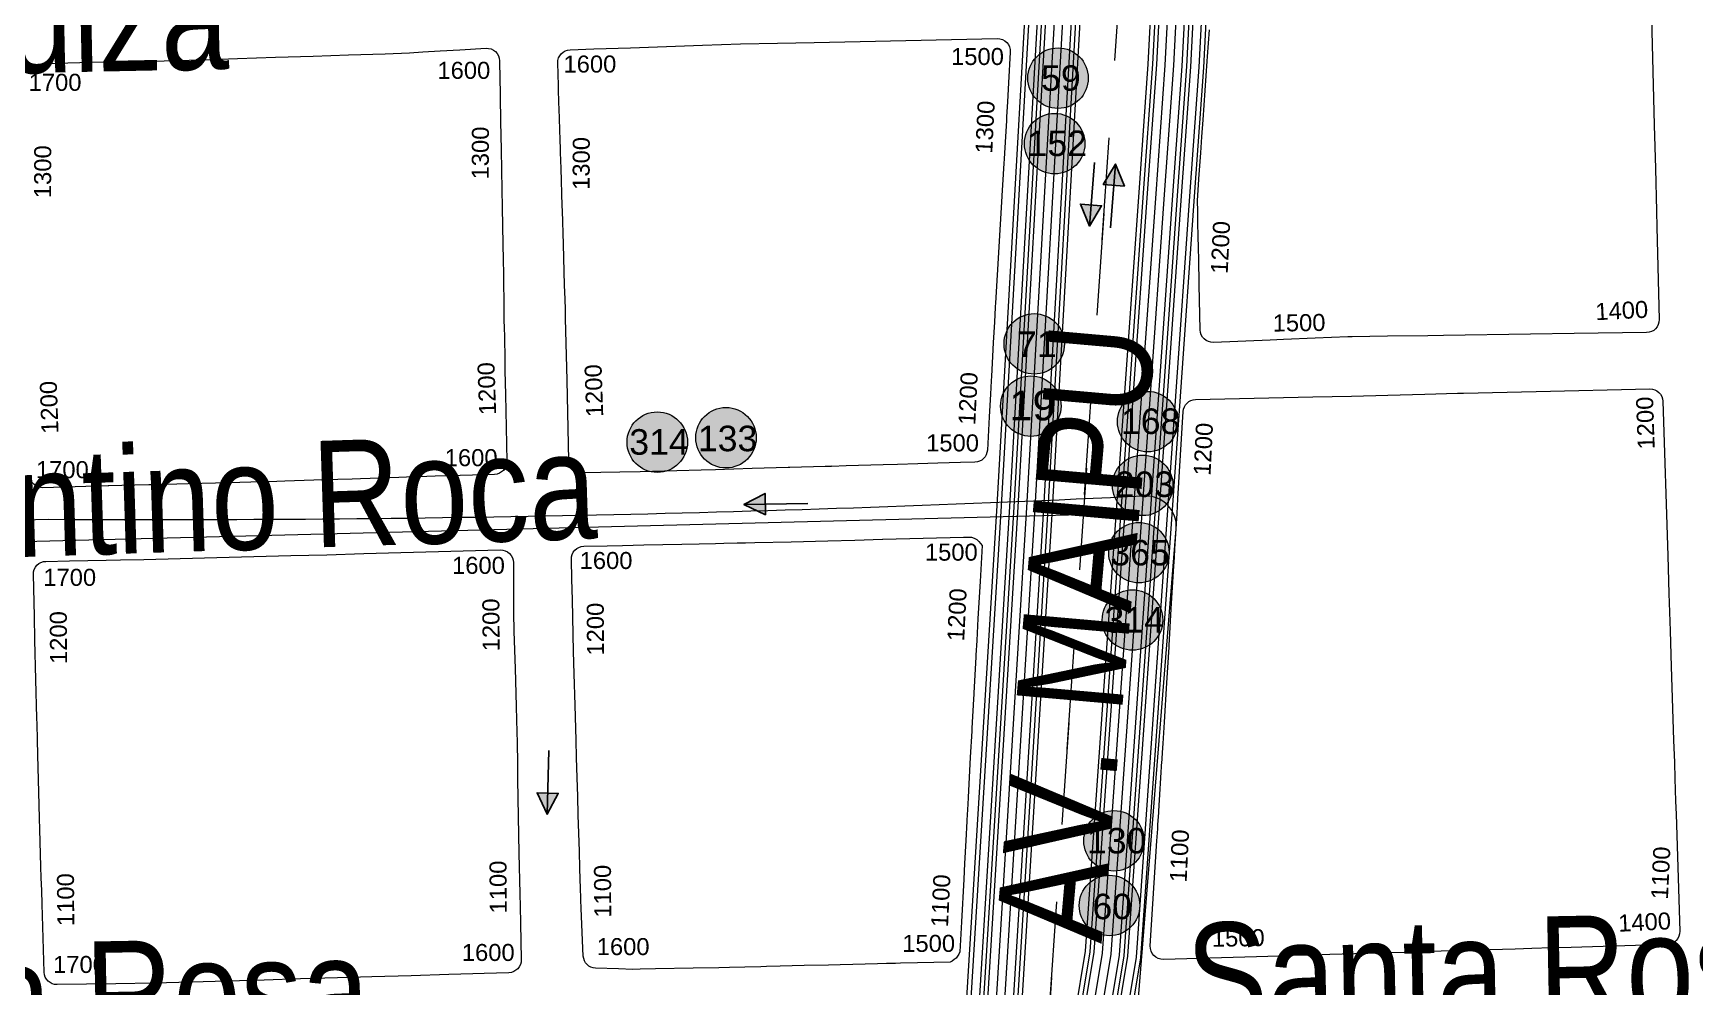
# Model space of a CAD drawing. Header units: millimetres. Extents: x 11558 to 23675, y 49449 to 61482.
# Drawn here: x 19422.8 to 19813.7, y 54647.1 to 54871.2 of the extents above; entities that cross this region are included whole.
import ezdxf

# ---------------------------------------------------------------- set-up
doc = ezdxf.new("R2010")
doc.units = ezdxf.units.MM
doc.linetypes.add('ACAD_ISO03W100', pattern=[30, 12, -18])
for name, color, linetype in [('0. plano base - nombres calles', 22, 'Continuous'), ('0. Plano Base - PLANO', 254, 'Continuous'), ('0. Plano base - sentido calles', 253, 'Continuous'), ('0.BARRIOS - DIVISIÓN', 12, 'ACAD_ISO03W100'), ('7. puesta en valor CC la lucila', 212, 'Continuous'), ('numeración', 7, 'Continuous')]:
    doc.layers.add(name, color=color, linetype=linetype)
for name, color, linetype, true_color in [('Linea 130 IDA', 7, 'Continuous', 0x26921c), ('Linea 130 REGRESO', 7, 'Continuous', 0x7a5c00), ('Linea 133 ida', 7, 'Continuous', 0x940000), ('Linea 152 IDA', 7, 'Continuous', 0x070721), ('Linea 152 REGRESO', 7, 'Continuous', 0xff0a0a), ('Linea 168 IDA', 7, 'Continuous', 0x1a1a1a), ('Linea 168 REGRESO', 7, 'Continuous', 0x330000), ('Linea 19 Estación Carapachay', 7, 'Continuous', 0xa80000), ('Linea 19 Plaza Miserere', 7, 'Continuous', 0x575757), ('Linea 203 IDA', 7, 'Continuous', 0xc2c200), ('Linea 203 REGRESO', 7, 'Continuous', 0x9e7700), ('Linea 314 IDA', 7, 'Continuous', 0x141414), ('Linea 314 REGRESO', 7, 'Continuous', 0xe00000), ('Linea 365 IDA', 7, 'Continuous', 0xdb6e00), ('Linea 365 REGRESO', 7, 'Continuous', 0xcc3300), ('Linea 59 Por Barrio Golf VUELTA', 7, 'Continuous', 0xffd147), ('Linea 59 Por la Lucila IDA', 7, 'Continuous', 0x007038), ('Linea 59 Por la Lucila VUELTA', 7, 'Continuous', 0xffc20a), ('Linea 60 Barracas IDA', 7, 'Continuous', 0x660000), ('Linea 60 Constitución-barramcas x Fleming IDA', 7, 'Continuous', 0x660000), ('Linea 60 Constitución-barrancas x Fleming VUELTA', 7, 'Continuous', 0xbcab76), ('Linea 71 IDA', 7, 'Continuous', 0xff2424), ('Linea 71 REGRESO', 7, 'Continuous', 0x2e62ff)]:
    doc.layers.add(name, color=color, linetype=linetype, true_color=true_color)
doc.layers.get('7. puesta en valor CC la lucila').off()
doc.styles.get("Standard").update_dxf_attribs({"font": 'arial.ttf'})

# ---------------------------------------------------------------- blocks, each defined once
blk = doc.blocks.new('MANZANAS')
at = {"layer": '0. Plano Base - PLANO', "color": 0, "linetype": 'Continuous', "lineweight": 5}
for points in [[(5639432.36, 6178974.88), (5639444.57, 6178952.77), (5639449.48, 6178943.88), (5639454.36, 6178935.04), (5639456.15, 6178931.79), (5639466.65, 6178912.76, -0.417366), (5639465.44, 6178908.67), (5639450.4, 6178900.58), (5639441.39, 6178895.74), (5639423.34, 6178886.03), (5639420.14, 6178884.31), (5639411.75, 6178879.8), (5639404.44, 6178875.87), (5639403.54, 6178875.36), (5639396.87, 6178871.54), (5639390.42, 6178867.85), (5639387.69, 6178866.3), (5639376.09, 6178859.66, -0.419916), (5639371.97, 6178860.83), (5639366.89, 6178870.11), (5639363.91, 6178875.57), (5639362.88, 6178877.46), (5639361.27, 6178880.41), (5639360.04, 6178882.66), (5639358.46, 6178885.54), (5639357.52, 6178887.27), (5639357.44, 6178887.42), (5639357.42, 6178887.47), (5639355.37, 6178892.13), (5639355.34, 6178892.22), (5639352.88, 6178897.83), (5639351.38, 6178901.3), (5639349.8, 6178904.95), (5639344.3, 6178917.65), (5639343.88, 6178918.63), (5639341.37, 6178924.42)], [(5639099.27, 6178789.44), (5639104.29, 6178792.44), (5639111.53, 6178796.4), (5639116.47, 6178799.1), (5639119.25, 6178800.62), (5639121.47, 6178801.83), (5639126.53, 6178804.6), (5639129.19, 6178806.05), (5639134.24, 6178808.89), (5639141.62, 6178813.03), (5639149.44, 6178817.42), (5639157.13, 6178821.74), (5639164.41, 6178825.83), (5639171.9, 6178830.04), (5639176.88, 6178832.84), (5639179.59, 6178834.49), (5639183.11, 6178836.63), (5639187.06, 6178838.97), (5639192.39, 6178842.13, -0.424966), (5639196.56, 6178840.98), (5639197.1, 6178839.98), (5639198.1, 6178838.14), (5639203.27, 6178828.63), (5639203.41, 6178828.36), (5639206.52, 6178822.64), (5639208.85, 6178818.35), (5639211, 6178814.4), (5639213.01, 6178810.7), (5639217.13, 6178803.11), (5639218.91, 6178799.84), (5639220.48, 6178796.96), (5639221.33, 6178795.35), (5639223.69, 6178790.92), (5639225.33, 6178787.83), (5639225.96, 6178786.65), (5639226.04, 6178786.52), (5639229.64, 6178779.92), (5639231.25, 6178776.98), (5639234.01, 6178771.91), (5639235.78, 6178768.67), (5639239.56, 6178761.75), (5639241.49, 6178758.22, -0.410743), (5639240.33, 6178754.17), (5639235.78, 6178751.61), (5639228.14, 6178747.32), (5639224.73, 6178745.4), (5639223.86, 6178744.92), (5639220.66, 6178743.12), (5639212.83, 6178738.72), (5639211.09, 6178737.74), (5639205.26, 6178734.47), (5639197.33, 6178730.02), (5639194.03, 6178728.16), (5639192.53, 6178727.33), (5639185.86, 6178723.64), (5639177.41, 6178718.96), (5639170.45, 6178715.11), (5639169.29, 6178714.47), (5639166.43, 6178712.89), (5639161.06, 6178709.91), (5639160.91, 6178709.83), (5639156.34, 6178707.3), (5639147.52, 6178702.41, -0.413867), (5639143.44, 6178703.58)]]:
    blk.add_lwpolyline(points, format="xyb", dxfattribs=at)
for points in [[(5639254.34, 6178765.12), (5639245.26, 6178781.66), (5639238.28, 6178794.39), (5639237.87, 6178795.12), (5639237.71, 6178795.41), (5639237.26, 6178796.25), (5639236.06, 6178798.37), (5639234.45, 6178801.26), (5639229.75, 6178809.65), (5639225.94, 6178816.47), (5639225.36, 6178817.5), (5639221.05, 6178825.21), (5639219.21, 6178828.49), (5639217.37, 6178831.78), (5639217.06, 6178832.35), (5639216.79, 6178832.82), (5639216.62, 6178833.13), (5639215.32, 6178835.45), (5639215.24, 6178835.6), (5639213.4, 6178838.88), (5639212.03, 6178841.33), (5639211.53, 6178842.22), (5639208.95, 6178846.84, -0.413307), (5639210.1, 6178850.92), (5639214.98, 6178853.67), (5639222.46, 6178857.88), (5639237.24, 6178866.21), (5639245, 6178870.59), (5639252.67, 6178874.78), (5639260.28, 6178878.93), (5639269.71, 6178884.09), (5639298.06, 6178899.57, -0.437165), (5639302.23, 6178898.17), (5639305.2, 6178891.56), (5639307.01, 6178887.53), (5639308.49, 6178884.24), (5639308.55, 6178884.12), (5639308.87, 6178883.39), (5639309.86, 6178881.18), (5639311.95, 6178876.47), (5639312.49, 6178875.28), (5639312.52, 6178875.2), (5639312.91, 6178874.33), (5639313.99, 6178871.92), (5639316.04, 6178867.31), (5639316.09, 6178867.21), (5639326.35, 6178844.19), (5639326.67, 6178843.49), (5639326.73, 6178843.35), (5639328.18, 6178840.12), (5639330.15, 6178835.77), (5639331.5, 6178832.76), (5639333.4, 6178828.55), (5639333.84, 6178827.57), (5639335.14, 6178824.71), (5639337.34, 6178819.83), (5639337.35, 6178819.8), (5639340.57, 6178812.66, -0.389739), (5639339.29, 6178808.8), (5639336.29, 6178807.13), (5639331.68, 6178804.56), (5639327.52, 6178802.25), (5639323.37, 6178799.94), (5639320.41, 6178798.29), (5639312.84, 6178794.08), (5639309.88, 6178792.43), (5639309.76, 6178792.37), (5639309.61, 6178792.28), (5639308.5, 6178791.66), (5639301.26, 6178787.63), (5639300.88, 6178787.42), (5639293.47, 6178783.29), (5639285.97, 6178779.11), (5639283, 6178777.45), (5639278, 6178774.67), (5639270.43, 6178770.52), (5639266.23, 6178768.22), (5639258.41, 6178763.94, -0.413938)], [(5639476.28, 6178896.1), (5639494.06, 6178864.39), (5639498.38, 6178856.68), (5639502.68, 6178849.01), (5639506.77, 6178841.73), (5639515.23, 6178826.63), (5639517.83, 6178822), (5639519.65, 6178818.76), (5639522.26, 6178814.1), (5639523.77, 6178811.4), (5639537.24, 6178787.39, -0.414848), (5639536.08, 6178783.3), (5639516.32, 6178772.27), (5639512.3, 6178770.03), (5639508.24, 6178767.77), (5639504.78, 6178765.84), (5639496.99, 6178761.49), (5639489.57, 6178757.35), (5639481.96, 6178753.1), (5639476.62, 6178750.13), (5639474.52, 6178748.95), (5639474.35, 6178748.86), (5639466.73, 6178744.61), (5639463.51, 6178742.81), (5639459, 6178740.3), (5639458.78, 6178740.17), (5639432.51, 6178725.52, -0.441734), (5639428.3, 6178726.93), (5639418.31, 6178749.56), (5639417.17, 6178752.14), (5639416.77, 6178753.03), (5639415.6, 6178755.69), (5639415.31, 6178756.35), (5639415.09, 6178756.85), (5639414.95, 6178757.17), (5639413.88, 6178759.58), (5639410.74, 6178766.71), (5639410.66, 6178766.88), (5639410.49, 6178767.27), (5639409.91, 6178768.58), (5639409.04, 6178770.55), (5639407.01, 6178775.16), (5639403.25, 6178783.63), (5639399.86, 6178791.24), (5639399.67, 6178791.64), (5639396.18, 6178799.49), (5639392.58, 6178807.58), (5639392.53, 6178807.69), (5639391.26, 6178810.54), (5639390.42, 6178812.43), (5639388.5, 6178816.75), (5639387.05, 6178820), (5639385.63, 6178823.18), (5639377.27, 6178841.96, -0.390307), (5639378.56, 6178845.81), (5639402.73, 6178859.06), (5639410.7, 6178863.42), (5639418.21, 6178867.56), (5639425.82, 6178871.8), (5639432.56, 6178875.54), (5639433.74, 6178876.2), (5639448.79, 6178884.43), (5639472.22, 6178897.26, -0.411199)], [(5639319.77, 6178664.43), (5639314.96, 6178662.12, -0.391614), (5639311.07, 6178663.31), (5639306.37, 6178671.41), (5639306.08, 6178671.91), (5639305.72, 6178672.53), (5639304.2, 6178675.25), (5639303.21, 6178677.02), (5639300.87, 6178681.21), (5639298.88, 6178684.77), (5639294.76, 6178692.15), (5639292.55, 6178696.1), (5639290.46, 6178699.85), (5639288.15, 6178703.98), (5639286.16, 6178707.56), (5639282.15, 6178714.74), (5639278.58, 6178721.2), (5639276.04, 6178725.81), (5639270.16, 6178736.47), (5639267.82, 6178740.72), (5639265.58, 6178744.77, -0.415082), (5639266.76, 6178748.85), (5639271.57, 6178751.49), (5639274.72, 6178753.21), (5639279.17, 6178755.65), (5639287.01, 6178759.94), (5639290.53, 6178761.87), (5639293.93, 6178763.73), (5639295.65, 6178764.67), (5639298.43, 6178766.2), (5639300.13, 6178767.13), (5639302.02, 6178768.17), (5639309.55, 6178772.3), (5639317.1, 6178776.47), (5639322.64, 6178779.53), (5639328.32, 6178782.68), (5639328.43, 6178782.74), (5639345.03, 6178791.92), (5639346.11, 6178792.52, -0.224891), (5639348.68, 6178792.68), (5639349.79, 6178792.23), (5639353.27, 6178784.51), (5639356.85, 6178776.56), (5639358.98, 6178771.82), (5639360.41, 6178768.65), (5639360.57, 6178768.3), (5639364.07, 6178760.53), (5639364.19, 6178760.26), (5639364.65, 6178759.25), (5639367.46, 6178753.03), (5639367.65, 6178752.6), (5639367.77, 6178752.35), (5639370.29, 6178746.76), (5639374.21, 6178738.11), (5639374.85, 6178736.68), (5639376.41, 6178733.24), (5639376.51, 6178733.02), (5639378.36, 6178728.93), (5639380.61, 6178723.95), (5639382.12, 6178720.62), (5639386.25, 6178711.49), (5639389.17, 6178705.03), (5639389.24, 6178704.46), (5639389.17, 6178703.89), (5639389.1, 6178703.32), (5639388.86, 6178702.81), (5639388.62, 6178702.29), (5639388.26, 6178701.84), (5639381.53, 6178698.14), (5639378.04, 6178696.21), (5639377, 6178695.64), (5639375.18, 6178694.64), (5639373.3, 6178693.6), (5639368.21, 6178690.8), (5639365.61, 6178689.37), (5639363.24, 6178688.07), (5639358.2, 6178685.29), (5639353.28, 6178682.58), (5639350.41, 6178681), (5639349.27, 6178680.37), (5639345.94, 6178678.54), (5639342.78, 6178676.79), (5639340.6, 6178675.6), (5639335.32, 6178672.71), (5639327.52, 6178668.46), (5639324.37, 6178666.74), (5639322.87, 6178665.92)], [(5639297.34, 6178651.79), (5639292.28, 6178648.95), (5639289.96, 6178647.65), (5639284.99, 6178644.86), (5639277.26, 6178640.53), (5639269.21, 6178636.05), (5639262.11, 6178632.11), (5639256.93, 6178629.23), (5639254.48, 6178627.86), (5639247.07, 6178623.74), (5639239.4, 6178619.48), (5639232.01, 6178615.36), (5639224.39, 6178611.13), (5639216.49, 6178606.86), (5639204.32, 6178600.31, -0.409548), (5639200.28, 6178601.49), (5639192.48, 6178615.45), (5639190.91, 6178618.25), (5639189.44, 6178620.89), (5639188.14, 6178623.21), (5639183.88, 6178630.82), (5639182.62, 6178633.09), (5639179.63, 6178638.44), (5639175.42, 6178646.05), (5639173.63, 6178649.3), (5639171.91, 6178652.43), (5639171.21, 6178653.69), (5639166.83, 6178661.65), (5639162.37, 6178669.74), (5639159.65, 6178674.69), (5639154.91, 6178683.29, -0.415997), (5639156.11, 6178687.37), (5639160.99, 6178690.02), (5639168.57, 6178694.14), (5639171.55, 6178695.77), (5639176.34, 6178698.39), (5639183.84, 6178702.53), (5639191.38, 6178706.7), (5639206.59, 6178715.11), (5639214.05, 6178719.24), (5639221.62, 6178723.45), (5639229.27, 6178727.7), (5639236.99, 6178731.98), (5639249.71, 6178739.04, -0.422328), (5639253.82, 6178737.8), (5639259.24, 6178727.37), (5639261.41, 6178723.49), (5639265.66, 6178715.87), (5639269.94, 6178708.19), (5639271.55, 6178705.27), (5639274.12, 6178700.61), (5639276.39, 6178696.41), (5639278.21, 6178693.05), (5639282.38, 6178685.35), (5639286.46, 6178677.83), (5639291.05, 6178669.45), (5639292.49, 6178666.82), (5639294.37, 6178663.39), (5639298.5, 6178655.85, -0.411094)]]:
    blk.add_lwpolyline(points, format="xyb", close=True, dxfattribs=at)
blk = doc.blocks.new('365')
at = {"layer": 'Linea 365 IDA', "lineweight": 211, "true_color": 0xededed}
h = blk.add_hatch(color=7, dxfattribs=at)
h.dxf.hatch_style = 1
edge = h.paths.add_edge_path()
edge.add_arc((0, 0), 7.11, 0, 360)
at = {"layer": 'Linea 365 IDA', "lineweight": 9}
blk.add_circle((0, 0), 7.11, dxfattribs=at)
at = {"layer": 'Linea 365 IDA', "lineweight": 15, "insert": (-6.72, 2.99), "char_height": 6, "attachment_point": 1}
blk.add_mtext_dynamic_manual_height_columns('365', width=9.9737, gutter_width=12.5, heights=[0], dxfattribs=at)
blk = doc.blocks.new('19 a cap')
at = {"layer": 'Linea 19 Plaza Miserere', "lineweight": 211, "true_color": 0xededed}
h = blk.add_hatch(color=7, dxfattribs=at)
h.dxf.hatch_style = 1
edge = h.paths.add_edge_path()
edge.add_arc((0, 0), 7.11, 0, 360)
at = {"layer": 'Linea 19 Plaza Miserere', "lineweight": 9}
blk.add_circle((0, 0), 7.11, dxfattribs=at)
at = {"layer": 'Linea 19 Plaza Miserere', "lineweight": 15, "insert": (-5.03, 3.65), "char_height": 7, "attachment_point": 1}
blk.add_mtext_dynamic_manual_height_columns('19', width=16.4579, gutter_width=12.5, heights=[0], dxfattribs=at)
blk = doc.blocks.new('59')
at = {"layer": 'Linea 59 Por la Lucila VUELTA', "lineweight": 211, "true_color": 0xededed}
h = blk.add_hatch(color=7, dxfattribs=at)
h.dxf.hatch_style = 1
edge = h.paths.add_edge_path()
edge.add_arc((0, 0), 7.11, 0, 360)
at = {"layer": 'Linea 59 Por la Lucila VUELTA', "lineweight": 9}
blk.add_circle((0, 0), 7.11, dxfattribs=at)
at = {"layer": 'Linea 59 Por la Lucila VUELTA', "lineweight": 15, "insert": (-3.99, 3.04), "char_height": 6, "attachment_point": 1}
blk.add_mtext_dynamic_manual_height_columns('59', width=16.4579, gutter_width=12.5, heights=[0], dxfattribs=at)
blk = doc.blocks.new('60 ida')
at = {"layer": 'Linea 60 Barracas IDA', "lineweight": 211, "true_color": 0xededed}
h = blk.add_hatch(color=7, dxfattribs=at)
h.dxf.hatch_style = 1
edge = h.paths.add_edge_path()
edge.add_arc((0, 0), 7.11, 0, 360)
at = {"layer": 'Linea 60 Barracas IDA', "lineweight": 9}
blk.add_circle((0, 0), 7.11, dxfattribs=at)
at = {"layer": 'Linea 60 Barracas IDA', "lineweight": 15, "insert": (-4.01, 2.78), "char_height": 6, "attachment_point": 1}
blk.add_mtext_dynamic_manual_height_columns('60', width=16.4579, gutter_width=12.5, heights=[0], dxfattribs=at)
blk = doc.blocks.new('71 ida')
at = {"layer": 'Linea 71 IDA', "lineweight": 211, "true_color": 0xededed}
h = blk.add_hatch(color=7, dxfattribs=at)
h.dxf.hatch_style = 1
edge = h.paths.add_edge_path()
edge.add_arc((0, 0), 7.11, 0, 360)
at = {"layer": 'Linea 71 IDA', "lineweight": 9}
blk.add_circle((0, 0), 7.11, dxfattribs=at)
at = {"layer": 'Linea 71 IDA', "lineweight": 15, "insert": (-4.06, 2.93), "char_height": 6, "attachment_point": 1}
blk.add_mtext_dynamic_manual_height_columns('71', width=16.4579, gutter_width=12.5, heights=[0], dxfattribs=at)
blk = doc.blocks.new('130 vuelta')
at = {"layer": 'Linea 130 REGRESO', "lineweight": 211, "true_color": 0xededed}
h = blk.add_hatch(color=7, dxfattribs=at)
h.dxf.hatch_style = 1
edge = h.paths.add_edge_path()
edge.add_arc((0, 0), 7.11, 0, 360)
at = {"layer": 'Linea 130 REGRESO', "lineweight": 9}
blk.add_circle((0, 0), 7.11, dxfattribs=at)
at = {"layer": 'Linea 130 REGRESO', "lineweight": 211, "insert": (-6.36, 3.02), "char_height": 6, "attachment_point": 1}
blk.add_mtext_dynamic_manual_height_columns('130', width=7.0238, gutter_width=12.5, heights=[0], dxfattribs=at)
blk = doc.blocks.new('152ida')
at = {"layer": 'Linea 152 IDA', "lineweight": 211, "true_color": 0xededed}
h = blk.add_hatch(color=7, dxfattribs=at)
h.dxf.hatch_style = 1
edge = h.paths.add_edge_path()
edge.add_arc((0, 0), 7.11, 0, 360)
at = {"layer": 'Linea 152 IDA', "lineweight": 9}
blk.add_circle((0, 0), 7.11, dxfattribs=at)
at = {"layer": 'Linea 152 IDA', "lineweight": 15, "insert": (-6.37, 3.07), "char_height": 6, "attachment_point": 1}
blk.add_mtext_dynamic_manual_height_columns('152', width=16.4579, gutter_width=12.5, heights=[0], dxfattribs=at)
blk = doc.blocks.new('168 ida')
at = {"layer": 'Linea 168 REGRESO', "lineweight": 211, "true_color": 0xededed}
h = blk.add_hatch(color=7, dxfattribs=at)
h.dxf.hatch_style = 1
edge = h.paths.add_edge_path()
edge.add_arc((0, 0), 7.11, 0, 360)
at = {"layer": 'Linea 168 REGRESO', "lineweight": 9}
blk.add_circle((0, 0), 7.11, dxfattribs=at)
at = {"layer": 'Linea 168 REGRESO', "lineweight": 15, "insert": (-6.3, 3.1), "char_height": 6, "attachment_point": 1}
blk.add_mtext_dynamic_manual_height_columns('168', width=16.4579, gutter_width=12.5, heights=[0], dxfattribs=at)
blk = doc.blocks.new('203 ida')
at = {"layer": 'Linea 203 IDA', "lineweight": 211, "true_color": 0xededed}
h = blk.add_hatch(color=7, dxfattribs=at)
h.dxf.hatch_style = 1
edge = h.paths.add_edge_path()
edge.add_arc((0, 0), 7.11, 0, 360)
at = {"layer": 'Linea 203 IDA', "lineweight": 9}
blk.add_circle((0, 0), 7.11, dxfattribs=at)
at = {"layer": 'Linea 203 IDA', "lineweight": 15, "insert": (-6.59, 3.28), "char_height": 6, "attachment_point": 1}
blk.add_mtext_dynamic_manual_height_columns('203', width=16.4579, gutter_width=12.5, heights=[0], dxfattribs=at)
blk = doc.blocks.new('314 ida')
at = {"layer": 'Linea 314 IDA', "lineweight": 211, "true_color": 0xededed}
h = blk.add_hatch(color=7, dxfattribs=at)
h.dxf.hatch_style = 1
edge = h.paths.add_edge_path()
edge.add_arc((0, 0), 7.11, 0, 360)
at = {"layer": 'Linea 314 IDA', "lineweight": 9}
blk.add_circle((0, 0), 7.11, dxfattribs=at)
at = {"layer": 'Linea 314 IDA', "lineweight": 15, "insert": (-6.58, 3.05), "char_height": 6, "attachment_point": 1}
blk.add_mtext_dynamic_manual_height_columns('314', width=8.7347, gutter_width=12.5, heights=[0], dxfattribs=at)
blk = doc.blocks.new('133 ida')
at = {"layer": 'Linea 133 ida', "lineweight": 211, "true_color": 0xededed}
h = blk.add_hatch(color=7, dxfattribs=at)
h.dxf.hatch_style = 1
edge = h.paths.add_edge_path()
edge.add_arc((0, 0), 7.11, 0, 360)
at = {"layer": 'Linea 133 ida', "lineweight": 9}
blk.add_circle((0, 0), 7.11, dxfattribs=at)
at = {"layer": 'Linea 133 ida', "lineweight": 15, "insert": (-6.61, 2.83), "char_height": 6, "attachment_point": 1}
blk.add_mtext_dynamic_manual_height_columns('133', width=16.4579, gutter_width=12.5, heights=[0], dxfattribs=at)

msp = doc.modelspace()

# ---------------------------------------------------------------- hatches: boundary and pattern name
at = {"layer": '0. Plano base - sentido calles', "linetype": 'Continuous', "lineweight": 25, "ltscale": 2, "true_color": 0x1a1a1a}
h = msp.add_hatch(color=250, dxfattribs=at)
h.dxf.hatch_style = 1
h.paths.add_polyline_path([(19677.43, 54840.49), (19674.55, 54835.7), (19677.04, 54835.5)])
h.paths.add_polyline_path([(19677.43, 54840.49), (19677.04, 54835.5), (19679.53, 54835.31)])
h = msp.add_hatch(color=250, dxfattribs=at)
h.dxf.hatch_style = 1
h.paths.add_polyline_path([(19671.28, 54825.92), (19674.16, 54830.71), (19671.67, 54830.91)])
h.paths.add_polyline_path([(19671.28, 54825.92), (19671.67, 54830.91), (19669.18, 54831.1)])
h = msp.add_hatch(color=250, dxfattribs=at)
h.dxf.hatch_style = 1
h.paths.add_polyline_path([(19590.02, 54760.49), (19595.07, 54758.08), (19595.02, 54760.58)])
h.paths.add_polyline_path([(19590.02, 54760.49), (19595.02, 54760.58), (19594.98, 54763.08)])
h = msp.add_hatch(color=250, dxfattribs=at)
h.dxf.hatch_style = 1
h.paths.add_polyline_path([(19543.72, 54687.66), (19546.35, 54692.59), (19543.85, 54692.66)])
h.paths.add_polyline_path([(19543.72, 54687.66), (19543.85, 54692.66), (19541.35, 54692.72)])

# ---------------------------------------------------------------- linework, layer by layer
at = {"layer": '0. Plano base - sentido calles', "color": 250, "linetype": 'Continuous', "lineweight": 25, "ltscale": 2, "true_color": 0x1a1a1a}
for points in [[(19672.45, 54840.88), (19671.28, 54825.92), (19669.18, 54831.1), (19674.16, 54830.71), (19671.28, 54825.92)], [(19676.26, 54825.53), (19677.43, 54840.49), (19679.53, 54835.31), (19674.55, 54835.7), (19677.43, 54840.49)], [(19605.02, 54760.75), (19590.02, 54760.49), (19594.98, 54763.08), (19595.07, 54758.08), (19590.02, 54760.49)], [(19544.1, 54702.65), (19543.72, 54687.66), (19541.35, 54692.72), (19546.35, 54692.59), (19543.72, 54687.66)]]:
    msp.add_lwpolyline(points, dxfattribs=at)
at = {"layer": '0.BARRIOS - DIVISIÓN', "color": 14, "lineweight": 18, "ltscale": 2}
for points in [[(19746.68, 55789.02), (19726.12, 55476.55), (19705.29, 55342.21), (19682.91, 54948.63), (19661.94, 54643.15), (19640.4, 54304.03), (19607.91, 53959.65), (19567.75, 53570.63), (19550.03, 53389.45), (19077.25, 53357.53), (18962.05, 53342.81), (18817.78, 53351.07), (18595.68, 53358.57), (18202.92, 53380.53), (17765.7, 53372.91), (17659.73, 53390.45), (17637.92, 53679.7), (17639.89, 53799.72), (17625.59, 53940.22), (17597.55, 54075.9), (17579.24, 54125.09), (17580.44, 54241.86), (17585.92, 54374.44), (17552.48, 55699.13)], [(20104.45, 53325.35), (19550.03, 53389.45), (19587.83, 53765.14), (19640.4, 54304.03), (19661.94, 54643.15), (19682.91, 54948.63), (19694.1, 55145.42), (19705.29, 55342.21), (19726.12, 55476.55), (19746.67, 55788.87)]]:
    msp.add_lwpolyline(points, dxfattribs=at)
at = {"layer": 'Linea 130 IDA', "lineweight": 15}
msp.add_lwpolyline([(17719.85, 55041.94), (18496.71, 55071.93), (18849.22, 55086.71), (19270.22, 55104.01), (19672.86, 55117.74), (19652.52, 54760.03), (19638.02, 54524.72), (19626.45, 54303.69), (19619.32, 54239.28), (19594.64, 53998.01)], dxfattribs=at)
at = {"layer": 'Linea 130 REGRESO', "lineweight": 15}
msp.add_lwpolyline([(19621.9, 54082.33), (19645.87, 54312.66), (19656.24, 54427.96), (19669.95, 54640.57), (19672.38, 54655.23), (19681.65, 54786.66), (19684.87, 54832.54), (19687.11, 54863.88), (19689.28, 54905.54), (19697.27, 55007.72), (19697.17, 55020.78), (19706.29, 55127.4), (19712.13, 55238.28), (19717.72, 55342.34), (19736.96, 55485.89), (19693.91, 55484.41), (19390.79, 55472.52), (19078.65, 55455.31), (18621.89, 55435.53), (18209.58, 55421.21)], dxfattribs=at)
at = {"layer": 'Linea 133 ida', "lineweight": 15}
msp.add_lwpolyline([(19562.59, 53365.53), (19583.19, 53563.54), (19603.79, 53766.03), (19616.26, 53891.75), (19630.97, 54062.57), (19646.27, 54181.66), (19657.19, 54298.97), (19673.26, 54494.3), (19682.32, 54637.76), (19691.69, 54754.78, 0.452211), (19684.26, 54762.45, -0.013337), (19426.39, 54756.93), (18399.86, 54732.21), (15988.39, 54664.92)], format="xyb", dxfattribs=at)
at = {"layer": 'Linea 152 IDA', "lineweight": 15}
msp.add_lwpolyline([(19754.82, 56087.71), (19741.25, 55892.05), (19729.38, 55709.75), (19715.79, 55481.66), (19696.14, 55338.26), (19685.29, 55195.47), (19660.5, 54759.56), (19646.01, 54524.26), (19634.42, 54303.04), (19627.28, 54238.43), (19602.6, 53997.24), (19589.35, 53851.45), (19565.85, 53617.33), (19565.94, 53603.83), (19537.12, 53324.22)], dxfattribs=at)
at = {"layer": 'Linea 152 REGRESO', "lineweight": 15}
msp.add_lwpolyline([(19619.92, 54082.65), (19643.88, 54312.85), (19654.25, 54428.11), (19667.96, 54640.8), (19670.39, 54655.46), (19679.65, 54786.8), (19682.88, 54832.68), (19685.12, 54864), (19687.29, 54905.67), (19695.27, 55007.79), (19695.17, 55020.86), (19704.29, 55127.53), (19710.14, 55238.39), (19715.73, 55342.53), (19734.64, 55483.61), (19744.72, 55639.78), (19744.31, 55654.96), (19752.08, 55774.9), (19753.12, 55794.77), (19762.63, 55942.66), (19768.54, 56031.01), (19772.21, 56100.51)], dxfattribs=at)
at = {"layer": 'Linea 168 IDA', "lineweight": 15}
msp.add_lwpolyline([(20802.45, 56139.06), (20776.13, 55948.55), (20759.69, 55833.4), (20740.96, 55711.43), (20729.79, 55641.6), (20718.33, 55573.74), (20706.75, 55504.58), (20643.32, 55510.18), (20326.93, 55516.19), (20163.37, 55508.06), (19948.21, 55500.25), (19718.27, 55489.7), (19717.78, 55481.46), (19698.13, 55338.05), (19687.29, 55195.33), (19662.5, 54759.44), (19648, 54524.15), (19636.42, 54302.88), (19629.27, 54238.22), (19604.59, 53997.04), (19591.34, 53851.26), (19567.85, 53617.24), (19567.94, 53603.73), (19539.11, 53324.02)], dxfattribs=at)
at = {"layer": 'Linea 168 REGRESO', "lineweight": 15}
msp.add_lwpolyline([(19558.15, 53371.96), (19574.81, 53533.14), (19595.66, 53734.81), (19617.57, 53946.79), (19622.82, 53960.49), (19626.29, 54065.47), (19629.81, 54081.03), (19653.84, 54311.88), (19664.22, 54427.34), (19677.9, 54639.66), (19680.33, 54654.29), (19689.63, 54786.09), (19692.85, 54831.97), (19695.1, 54863.39), (19697.27, 54905.02), (19705.27, 55007.43), (19705.17, 55020.47), (19714.21, 55126.09), (20665.84, 55151.47)], dxfattribs=at)
at = {"layer": 'Linea 19 Estación Carapachay', "lineweight": 15}
msp.add_lwpolyline([(19625.85, 54081.68), (19649.86, 54312.27), (19660.23, 54427.65), (19673.93, 54640.11), (19676.36, 54654.76), (19685.64, 54786.37), (19688.86, 54832.26), (19691.11, 54863.63), (19693.27, 54905.28), (19701.27, 55007.58), (19701.17, 55020.63), (19710.28, 55127.12), (19716.13, 55238.07), (19721.71, 55341.97), (19740.62, 55483.02), (19750.73, 55639.67), (19750.32, 55654.85), (19758.07, 55774.55), (19759.11, 55794.42), (19768.62, 55942.27), (19774.53, 56030.65), (19778.2, 56100.03)], dxfattribs=at)
at = {"layer": 'Linea 19 Plaza Miserere', "lineweight": 15}
msp.add_lwpolyline([(19744.87, 56088.72), (19731.28, 55892.72), (19719.4, 55710.37), (19705.83, 55482.63), (19686.2, 55339.32), (19675.31, 55196.13), (19650.52, 54760.15), (19636.02, 54524.83), (19624.45, 54303.85), (19617.33, 54239.49), (19592.65, 53998.2), (19579.39, 53852.4), (19555.85, 53617.8), (19555.94, 53604.31), (19527.17, 53325.25)], dxfattribs=at)
at = {"layer": 'Linea 203 IDA', "lineweight": 15}
msp.add_lwpolyline([(19781.19, 56099.79), (19777.52, 56030.47), (19771.61, 55942.07), (19762.11, 55794.24), (19761.07, 55774.37), (19753.32, 55654.79), (19753.73, 55639.61), (19743.6, 55482.72), (19724.7, 55341.69), (19719.12, 55237.91), (19713.27, 55126.91), (19704.17, 55020.51), (19704.27, 55007.47), (19696.27, 54905.09), (19694.1, 54863.45), (19691.86, 54832.05), (19688.63, 54786.16), (19679.34, 54654.41), (19676.91, 54639.77), (19663.22, 54427.42), (19652.84, 54311.98), (19628.82, 54081.19)], dxfattribs=at)
at = {"layer": 'Linea 203 REGRESO', "lineweight": 15}
msp.add_lwpolyline([(19743.87, 56088.82), (19730.28, 55892.79), (19718.4, 55710.43), (19704.84, 55482.73), (19685.2, 55339.42), (19674.32, 55196.2), (19649.52, 54760.21), (19635.02, 54524.89), (19623.46, 54303.94), (19616.34, 54239.59), (19591.65, 53998.29), (19578.4, 53852.49), (19554.85, 53617.85), (19554.94, 53604.36), (19526.18, 53325.35)], dxfattribs=at)
at = {"layer": 'Linea 314 IDA', "lineweight": 15}
for points in [[(19678.64, 54758.26), (17014.41, 54690.91), (17016.09, 54700.89), (17030.3, 54810.59), (17060.69, 55024), (17066.08, 55096.96), (17073.31, 55199.76), (17087.6, 55374.92), (16998.36, 55515.36), (16948.17, 55592.28), (16899.18, 55667.23), (16875.53, 55724.13), (16836.61, 55820.81), (16774.39, 55964.08), (16768.11, 56071.64), (16762.32, 56163.65), (16754.13, 56294.73), (16742.89, 56384.99), (16730.61, 56482.19), (16683.93, 56845.49), (16636.62, 57213.81), (16606.32, 57461.78)], [(19773.21, 56100.43), (19769.54, 56030.95), (19763.63, 55942.6), (19754.12, 55794.71), (19753.08, 55774.84), (19745.31, 55654.94), (19745.72, 55639.76), (19735.64, 55483.51), (19716.73, 55342.43), (19711.13, 55238.34), (19705.29, 55127.47), (19696.17, 55020.82), (19696.27, 55007.75), (19688.28, 54905.61), (19686.11, 54863.94), (19683.88, 54832.61), (19680.65, 54786.73), (19671.39, 54655.35), (19668.95, 54640.69), (19655.24, 54428.03), (19644.88, 54312.75), (19620.91, 54082.49)]]:
    msp.add_lwpolyline(points, dxfattribs=at)
at = {"layer": 'Linea 314 REGRESO', "lineweight": 15}
msp.add_lwpolyline([(19755.82, 56087.61), (19742.25, 55891.98), (19730.38, 55709.68), (19716.79, 55481.56), (19697.14, 55338.15), (19686.29, 55195.4), (19661.5, 54759.5), (19647, 54524.2), (19635.42, 54302.96), (19628.27, 54238.32), (19603.6, 53997.14), (19590.34, 53851.35), (19566.85, 53617.28), (19566.94, 53603.78), (19538.11, 53324.12)], dxfattribs=at)
at = {"layer": 'Linea 365 IDA', "lineweight": 15}
msp.add_lwpolyline([(19785.18, 56099.46), (19781.51, 56030.23), (19775.6, 55941.81), (19766.1, 55794.01), (19765.06, 55774.14), (19757.32, 55654.72), (19757.73, 55639.53), (19747.59, 55482.33), (19728.68, 55341.31), (19723.12, 55237.7), (19717.27, 55126.64), (19708.17, 55020.35), (19708.27, 55007.33), (19700.26, 54904.83), (19698.09, 54863.2), (19695.85, 54831.76), (19692.62, 54785.88), (19683.32, 54653.94), (19680.89, 54639.31), (19667.21, 54427.11), (19656.82, 54311.59), (19632.77, 54080.54)], dxfattribs=at)
at = {"layer": 'Linea 365 REGRESO', "lineweight": 15}
msp.add_lwpolyline([(19747.85, 56088.42), (19734.27, 55892.52), (19722.39, 55710.18), (19708.82, 55482.34), (19689.18, 55339), (19678.31, 55195.93), (19653.51, 54759.97), (19639.02, 54524.66), (19627.44, 54303.61), (19620.32, 54239.17), (19595.63, 53997.91), (19582.38, 53852.11), (19558.85, 53617.66), (19558.94, 53604.17), (19530.15, 53324.94)], dxfattribs=at)
at = {"layer": 'Linea 59 Por Barrio Golf VUELTA', "lineweight": 15}
msp.add_lwpolyline([(19750.84, 56088.11), (19737.26, 55892.32), (19725.39, 55710), (19711.81, 55482.05), (19692.16, 55338.68), (19681.3, 55195.73), (19656.51, 54759.8), (19642.01, 54524.49), (19630.44, 54303.37), (19623.3, 54238.85), (19598.62, 53997.62), (19585.36, 53851.83), (19561.85, 53617.52), (19561.94, 53604.02), (19533.14, 53324.63)], dxfattribs=at)
at = {"layer": 'Linea 59 Por la Lucila IDA', "lineweight": 15}
msp.add_lwpolyline([(19627.83, 54081.35), (19651.85, 54312.08), (19662.22, 54427.49), (19675.92, 54639.89), (19678.35, 54654.53), (19687.63, 54786.23), (19690.86, 54832.12), (19693.1, 54863.51), (19695.27, 54905.15), (19703.27, 55007.5), (19703.17, 55020.55), (19712.28, 55126.98), (19718.13, 55237.96), (19723.7, 55341.78), (19742.61, 55482.82), (19752.73, 55639.63), (19752.32, 55654.81), (19760.07, 55774.43), (19761.11, 55794.3), (19770.61, 55942.14), (19776.52, 56030.53), (19780.19, 56099.87)], dxfattribs=at)
at = {"layer": 'Linea 60 Constitución-barramcas x Fleming IDA', "lineweight": 15}
msp.add_lwpolyline([(19631.79, 54080.7), (19655.83, 54311.69), (19666.21, 54427.19), (19679.89, 54639.43), (19682.32, 54654.06), (19691.62, 54785.95), (19694.85, 54831.83), (19697.09, 54863.26), (19699.26, 54904.89), (19707.27, 55007.36), (19707.17, 55020.39), (19716.27, 55126.71), (19722.12, 55237.75), (19727.69, 55341.41), (19746.59, 55482.43), (19756.73, 55639.55), (19756.32, 55654.73), (19764.06, 55774.2), (19765.1, 55794.07), (19774.6, 55941.88), (19780.52, 56030.29), (19784.18, 56099.54)], dxfattribs=at)
at = {"layer": 'Linea 60 Constitución-barrancas x Fleming VUELTA', "lineweight": 15}
msp.add_lwpolyline([(19531.15, 53324.84), (19559.94, 53604.12), (19559.85, 53617.61), (19583.37, 53852.02), (19596.63, 53997.81), (19621.31, 54239.06), (19628.44, 54303.53), (19640.02, 54524.6), (19654.51, 54759.91), (19679.31, 55195.86), (19690.17, 55338.9), (19709.82, 55482.24), (19723.39, 55710.12), (19735.27, 55892.45), (19748.85, 56088.31)], dxfattribs=at)
at = {"layer": 'Linea 71 IDA', "lineweight": 15}
msp.add_lwpolyline([(19535.13, 53324.43), (19563.94, 53603.93), (19563.85, 53617.42), (19587.35, 53851.64), (19600.61, 53997.43), (19625.29, 54238.64), (19632.43, 54303.21), (19644.01, 54524.38), (19658.5, 54759.68), (19683.3, 55195.6), (19694.15, 55338.47), (19713.8, 55481.85), (19727.38, 55709.87), (19739.26, 55892.18), (19752.83, 56087.91)], dxfattribs=at)
at = {"layer": 'Linea 71 REGRESO', "lineweight": 15}
msp.add_lwpolyline([(19623.88, 54082), (19647.86, 54312.46), (19658.24, 54427.8), (19671.94, 54640.34), (19674.37, 54655), (19683.64, 54786.51), (19686.87, 54832.4), (19689.11, 54863.76), (19691.28, 54905.41), (19699.27, 55007.65), (19699.17, 55020.7), (19708.29, 55127.26), (19714.13, 55238.18), (19719.71, 55342.15), (19738.62, 55483.22), (19748.73, 55639.7), (19748.32, 55654.89), (19756.08, 55774.67), (19757.12, 55794.54), (19766.62, 55942.4), (19772.53, 56030.77), (19776.2, 56100.19)], dxfattribs=at)

# ---------------------------------------------------------------- block references
at = {"layer": '0. Plano Base - PLANO', "color": 28, "lineweight": 5, "true_color": 0x0d0d0d, "rotation": 332.5463477508169}
msp.add_blockref('MANZANAS', (-7833237.48, -2828296.13), dxfattribs=at)
at = {"layer": '7. puesta en valor CC la lucila', "color": 250, "lineweight": 30, "rotation": 332.5463477508169}
msp.add_blockref('MANZANAS', (-7833237.48, -2828296.13), dxfattribs=at)
at = {"layer": 'Linea 130 REGRESO', "lineweight": 15}
msp.add_blockref('130 vuelta', (19677.06, 54681.44), dxfattribs=at)
at = {"layer": 'Linea 133 ida', "lineweight": 15}
msp.add_blockref('133 ida', (19585.79, 54776.17), dxfattribs=at)
at = {"layer": 'Linea 152 IDA', "lineweight": 15}
msp.add_blockref('152ida', (19663.1, 54845.3), dxfattribs=at)
at = {"layer": 'Linea 168 REGRESO', "lineweight": 15}
msp.add_blockref('168 ida', (19684.99, 54779.96), dxfattribs=at)
at = {"layer": 'Linea 19 Estación Carapachay', "color": 188, "lineweight": 15, "true_color": 0x0a090b}
msp.add_blockref('365', (19682.92, 54749.16), dxfattribs=at)
at = {"layer": 'Linea 19 Plaza Miserere', "color": 188, "lineweight": 15, "true_color": 0x0a090b}
msp.add_blockref('19 a cap', (19657.49, 54783.61), dxfattribs=at)
at = {"layer": 'Linea 203 IDA', "lineweight": 15}
msp.add_blockref('203 ida', (19683.82, 54764.97), dxfattribs=at)
at = {"layer": 'Linea 314 REGRESO', "lineweight": 15}
for p in [(19569.63, 54775.14), (19681.41, 54733.33)]:
    msp.add_blockref('314 ida', p, dxfattribs=at)
at = {"layer": 'Linea 59 Por la Lucila VUELTA', "lineweight": 15}
msp.add_blockref('59', (19663.9, 54860.68), dxfattribs=at)
at = {"layer": 'Linea 60 Constitución-barramcas x Fleming IDA', "lineweight": 15}
msp.add_blockref('60 ida', (19676, 54666.22), dxfattribs=at)
at = {"layer": 'Linea 71 IDA', "lineweight": 15}
msp.add_blockref('71 ida', (19658.3, 54798.23), dxfattribs=at)

# ---------------------------------------------------------------- texts
at = {"layer": '0. plano base - nombres calles', "color": 250, "lineweight": 15, "true_color": 0x1a1a1a, "char_height": 25, "attachment_point": 1}
for s, width, insert, rotation in [('{\\fArial Narrow|b0|i0|c0|p34;Gral. Justo José de Urquiza}', 372.0533, (19115.13, 54880.6), 1.1766), ('{\\fArial Narrow|b0|i0|c0|p34;AV. MAIPU}', 329.255, (19649.23, 54659.36), 84.9754), ('{\\fArial Narrow|b0|i0|c0|p34;Gral. Julio Argentino Roca}', 343.1023, (19220.78, 54766.64), 1.8679), ('{\\fArial Narrow|b0|i0|c0|p34;Santa Rosa}', 329.255, (19693.82, 54662.06), 1.0836), ('{\\fArial Narrow|b0|i0|c0|p34;Santa Rosa}', 329.255, (19352.05, 54656.16), 1.0836)]:
    msp.add_mtext_dynamic_manual_height_columns(s, width=width, gutter_width=12.5, heights=[0], dxfattribs=dict(at, insert=insert, rotation=rotation))
at = {"layer": 'numeración', "color": 251, "true_color": 0x606162, "char_height": 4, "attachment_point": 1}
for s, insert in [('1600', (19517.92, 54864.53)), ('1600', (19547.57, 54866.01)), ('1500', (19638.74, 54867.78)), ('1700', (19421.77, 54861.71)), ('1500', (19632.87, 54776.96)), ('1700', (19423.48, 54770.67)), ('1600', (19519.64, 54773.49)), ('1500', (19632.58, 54751.28)), ('1600', (19521.36, 54748.18)), ('1600', (19551.37, 54749.32)), ('1700', (19425.21, 54745.36)), ('1600', (19523.66, 54657.19)), ('1600', (19555.39, 54658.57)), ('1500', (19627.25, 54659.32)), ('1700', (19427.51, 54654.37))]:
    msp.add_mtext_dynamic_manual_height_columns(s, width=16.0314, gutter_width=12.5, heights=[0], dxfattribs=dict(at, insert=insert))
for s, insert, rotation in [('1300', (19644.42, 54843.07), 87.2117), ('1300', (19525.99, 54836.89), 89.769), ('1300', (19423.04, 54832.49), 89.769), ('1300', (19549.71, 54834.44), 89.769), ('1200', (19699.8, 54814.79), 87.2117), ('1400', (19790.18, 54807.78), 2.8126), ('1500', (19714.35, 54805.12), 0.7868), ('1200', (19527.75, 54781.43), 92.0191), ('1200', (19552.94, 54780.94), 92.0191), ('1200', (19640.43, 54779.27), 87.2117), ('1200', (19424.8, 54777.03), 92.0191), ('1200', (19800.26, 54773.35), 91.9151), ('1200', (19695.76, 54767.37), 87.2117), ('1200', (19637.82, 54728.46), 87.2117), ('1200', (19426.81, 54722.97), 90.3545), ('1200', (19528.55, 54725.95), 90.3545), ('1200', (19553.11, 54724.95), 90.3545), ('1100', (19690.14, 54671.78), 87.2117), ('1100', (19530.24, 54664.34), 90.3545), ('1100', (19803.35, 54667.77), 87.2117), ('1100', (19428.5, 54661.37), 90.3545), ('1100', (19554.81, 54663.35), 90.3545), ('1100', (19634.01, 54661.22), 87.2117), ('1400', (19795.55, 54664.04), 2.8126), ('1500', (19700.05, 54660.52), 0.7868)]:
    msp.add_mtext_dynamic_manual_height_columns(s, width=16.0314, gutter_width=12.5, heights=[0], dxfattribs=dict(at, insert=insert, rotation=rotation))

doc.saveas('drawing.dxf')
